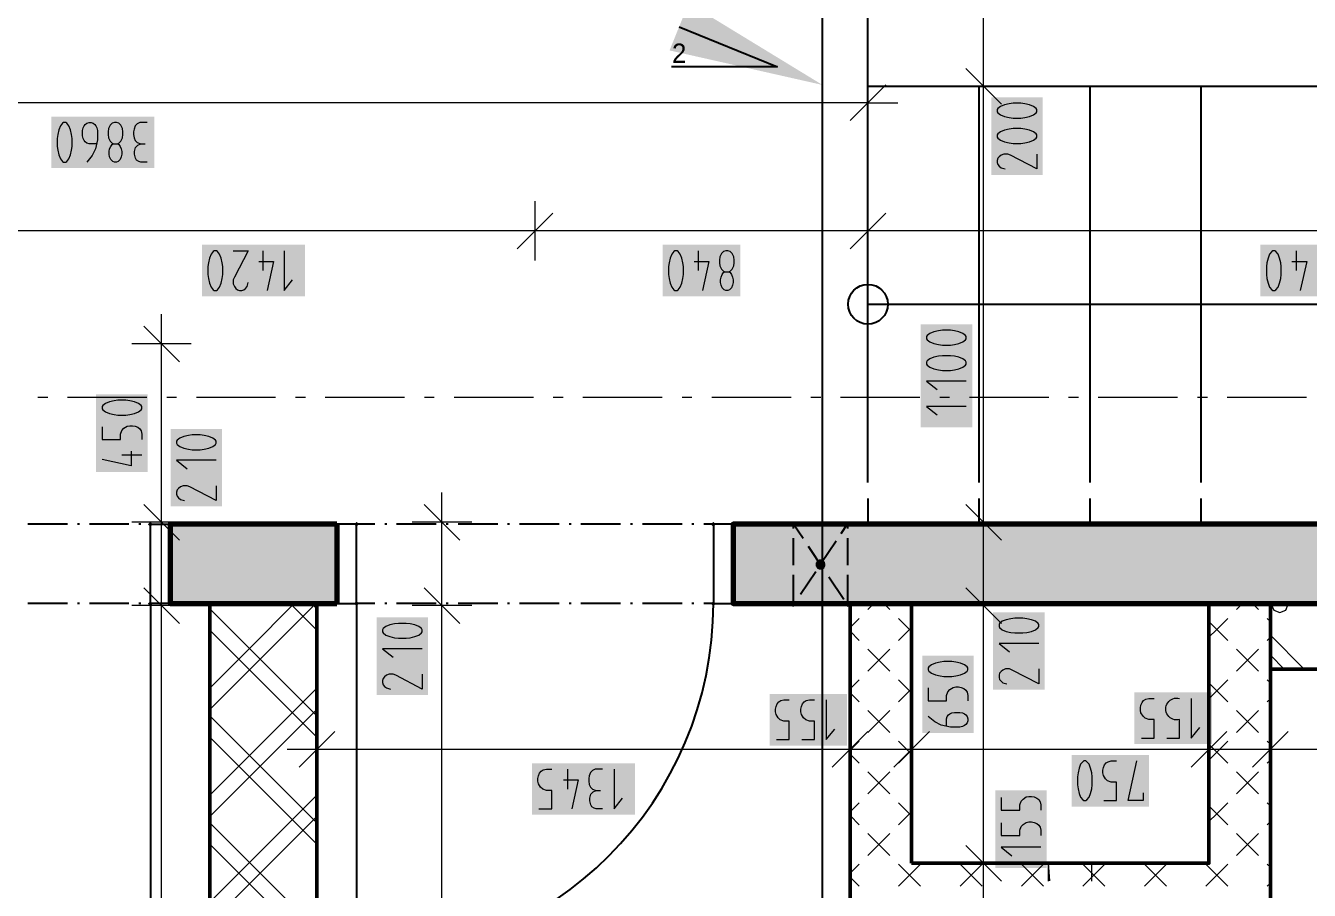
# Model space of a CAD drawing. Header units: millimetres. Extents: x 0 to 594, y 0 to 420.
# Drawn here: x 484.29 to 517.48, y 224.34 to 246.69 of the extents above; entities that cross this region are included whole.
import ezdxf
from ezdxf import colors
from ezdxf.entities.mleader import LeaderData, LeaderLine
from ezdxf.math import Vec2, Vec3

# ---------------------------------------------------------------- set-up
doc = ezdxf.new("R2010")
doc.units = ezdxf.units.MM
doc.header["$LTSCALE"] = 8
for name, color, linetype in [('PDF_Dvere', 7, 'Continuous'), ('PDF_Instalacni prizdivky', 7, 'Continuous'), ('PDF_Koty delkove', 7, 'Continuous'), ('PDF_Osy hlavni', 7, 'Continuous'), ('PDF_Popis Prostupy', 7, 'Continuous'), ('PDF_Preklady', 7, 'Continuous'), ('PDF_Pricky CP', 7, 'Continuous'), ('PDF_Prostupy', 7, 'Continuous'), ('PDF_Schody 2D', 7, 'Continuous'), ('PDF_Steny akusticke', 7, 'Continuous'), ('PDF_Steny obvodove nosne', 7, 'Continuous'), ('RED_2.5mm^2', 1, 'Continuous'), ('SYMS', 7, 'Continuous')]:
    doc.layers.add(name, color=color, linetype=linetype)

msp = doc.modelspace()

# ---------------------------------------------------------------- linework, layer by layer
at = {"layer": 'PDF_Dvere', "lineweight": 25}
for points in [[(485.371, 233.8), (484.346, 233.8)], [(485.679, 233.8), (485.627, 233.8)], [(486.96, 233.8), (485.935, 233.8)], [(487.267, 233.8), (487.216, 233.8)], [(493.315, 233.8), (492.843, 233.8)], [(493.622, 233.8), (493.571, 233.8)], [(494.904, 233.8), (493.879, 233.8)], [(495.211, 233.8), (495.16, 233.8)], [(496.492, 233.8), (495.467, 233.8)], [(496.8, 233.8), (496.748, 233.8)], [(498.081, 233.8), (497.056, 233.8)], [(498.388, 233.8), (498.337, 233.8)], [(499.67, 233.8), (498.645, 233.8)], [(499.977, 233.8), (499.926, 233.8)], [(501.258, 233.8), (500.233, 233.8)], [(501.566, 233.8), (501.515, 233.8)], [(502.068, 233.8), (501.822, 233.8)], [(485.371, 231.75), (484.346, 231.75)], [(485.679, 231.75), (485.627, 231.75)], [(486.96, 231.75), (485.935, 231.75)], [(487.267, 231.75), (487.216, 231.75)], [(493.622, 231.75), (493.571, 231.75)], [(494.904, 231.75), (493.879, 231.75)], [(495.211, 231.75), (495.16, 231.75)], [(496.492, 231.75), (495.467, 231.75)], [(496.8, 231.75), (496.748, 231.75)], [(498.081, 231.75), (497.056, 231.75)], [(498.388, 231.75), (498.337, 231.75)], [(499.67, 231.75), (498.645, 231.75)], [(499.977, 231.75), (499.926, 231.75)], [(501.258, 231.75), (500.233, 231.75)], [(501.566, 231.75), (501.515, 231.75)]]:
    msp.add_lwpolyline(points, dxfattribs=at)
for points in [[(487.512, 233.8), (488.024, 233.8), (488.024, 231.75), (487.512, 231.75)], [(492.843, 233.8), (492.33, 233.8), (492.33, 231.75), (492.843, 231.75)], [(502.58, 233.8), (502.068, 233.8), (502.068, 231.75), (502.58, 231.75)]]:
    msp.add_lwpolyline(points, close=True, dxfattribs=at)
for points in [[(487.512, 231.75), (487.512, 222.526, -0.414213), (478.287, 231.75), (479.016, 231.75)], [(493.315, 231.75), (492.843, 231.75), (492.843, 222.526, 0.414213), (502.068, 231.75), (501.822, 231.75)]]:
    msp.add_lwpolyline(points, format="xyb", dxfattribs=at)
at = {"layer": 'PDF_Dvere', "lineweight": 25, "transparency": 33554559}
for points in [[(487.576, 233.8), (487.512, 233.736), (487.512, 233.865), (487.448, 233.8)], [(492.907, 233.8), (492.843, 233.736), (492.843, 233.865), (492.779, 233.8)], [(502.132, 233.8), (502.068, 233.736), (502.068, 233.865), (502.003, 233.8)], [(487.576, 231.75), (487.512, 231.686), (487.512, 231.815), (487.448, 231.75)], [(492.907, 231.75), (492.843, 231.686), (492.843, 231.815), (492.779, 231.75)], [(502.132, 231.75), (502.068, 231.686), (502.068, 231.815), (502.003, 231.75)]]:
    msp.add_solid(points, dxfattribs=at)
at = {"layer": 'PDF_Instalacni prizdivky', "lineweight": 50}
msp.add_lwpolyline([(527.231, 226.882), (527.231, 231.75), (526.052, 231.75), (516.469, 231.75), (516.469, 230.059), (526.052, 230.059), (526.052, 226.882)], dxfattribs=at)
at = {"layer": 'PDF_Instalacni prizdivky', "lineweight": 9}
for points in [[(516.498, 231.75), (516.493, 231.738), (516.557, 231.582), (516.712, 231.518), (516.867, 231.582), (516.932, 231.738), (516.926, 231.75)], [(517.345, 230.059), (516.469, 230.936)], [(516.822, 230.059), (516.469, 230.413)]]:
    msp.add_lwpolyline(points, dxfattribs=at)
at = {"layer": 'PDF_Koty delkove', "lineweight": 18}
for points in [[(509.056, 152.109), (509.056, 189.462), (509.056, 190.87), (509.056, 194.417), (509.056, 202.662), (509.056, 209.047), (509.056, 210.533), (509.056, 223.448), (509.056, 225.037), (509.056, 231.699), (509.056, 233.852), (509.056, 245.127), (509.056, 247.177)], [(506.065, 245.47), (506.065, 244.701), (506.065, 243.932)], [(509.517, 244.665), (508.595, 245.588)], [(506.526, 245.162), (505.604, 244.24)], [(509.825, 245.127), (509.056, 245.127), (508.287, 245.127)], [(506.065, 244.701), (486.36, 244.701), (466.5, 244.701), (465.014, 244.701), (153.11, 244.701)], [(506.065, 244.701), (506.834, 244.701)], [(485.242, 243.18), (485.269, 243.163), (485.324, 243.163), (485.352, 243.18), (485.406, 243.248), (485.447, 243.351), (485.475, 243.471), (485.489, 243.572), (485.489, 243.777), (485.475, 243.88), (485.447, 244), (485.406, 244.102), (485.352, 244.171), (485.324, 244.188), (485.269, 244.188), (485.242, 244.171), (485.187, 244.102), (485.146, 244), (485.119, 243.88), (485.105, 243.777)], [(486.118, 243.641), (485.926, 243.641), (485.871, 243.658), (485.83, 243.692), (485.803, 243.727), (485.776, 243.777), (485.762, 243.846), (485.762, 243.982), (485.776, 244.051), (485.803, 244.102), (485.83, 244.136), (485.871, 244.171), (485.926, 244.188), (485.981, 244.188), (486.036, 244.171), (486.077, 244.136), (486.104, 244.102), (486.132, 244.051), (486.146, 243.982), (486.146, 243.744), (486.091, 243.505), (486.009, 243.334), (485.871, 243.163)], [(486.419, 243.949), (486.419, 243.88), (486.433, 243.795), (486.473, 243.71), (486.529, 243.658), (486.556, 243.641), (486.666, 243.641), (486.693, 243.658), (486.748, 243.71), (486.789, 243.795), (486.803, 243.88), (486.803, 243.949), (486.789, 244.034), (486.748, 244.12), (486.693, 244.171), (486.638, 244.188), (486.584, 244.188)], [(486.584, 244.188), (486.529, 244.171), (486.473, 244.12), (486.433, 244.034), (486.419, 243.949)], [(487.432, 244.188), (487.241, 244.188), (487.172, 244.154), (487.117, 244.102), (487.09, 244.017), (487.076, 243.949), (487.076, 243.88), (487.09, 243.795), (487.117, 243.727), (487.172, 243.676), (487.268, 243.641)], [(510.021, 244.03), (509.816, 244.03), (509.715, 244.016), (509.595, 243.989), (509.492, 243.948), (509.424, 243.893), (509.407, 243.866), (509.407, 243.811), (509.424, 243.783), (509.492, 243.729), (509.595, 243.688), (509.715, 243.66), (509.816, 243.646), (510.021, 243.646), (510.124, 243.66), (510.244, 243.688), (510.346, 243.729), (510.415, 243.783), (510.432, 243.811), (510.432, 243.866), (510.415, 243.893), (510.346, 243.948), (510.244, 243.989), (510.124, 244.016)], [(510.124, 244.016), (510.021, 244.03)], [(485.105, 243.777), (485.105, 243.572), (485.119, 243.471), (485.146, 243.351), (485.187, 243.248), (485.242, 243.18)], [(486.666, 243.641), (486.693, 243.624), (486.734, 243.572), (486.761, 243.505), (486.775, 243.436), (486.775, 243.367), (486.761, 243.3), (486.734, 243.231), (486.679, 243.18), (486.638, 243.163), (486.584, 243.163), (486.542, 243.18), (486.487, 243.231), (486.46, 243.3), (486.446, 243.367), (486.446, 243.436), (486.46, 243.505), (486.487, 243.572), (486.529, 243.624), (486.556, 243.641)], [(487.432, 243.163), (487.268, 243.163), (487.213, 243.18), (487.158, 243.215), (487.131, 243.266), (487.103, 243.367), (487.103, 243.436), (487.131, 243.539), (487.186, 243.607), (487.268, 243.641), (487.377, 243.641)], [(510.432, 243.373), (510.432, 242.989), (509.749, 243.346), (509.68, 243.373), (509.577, 243.373), (509.51, 243.346), (509.459, 243.305), (509.424, 243.264), (509.407, 243.208), (509.407, 243.154), (509.424, 243.099), (509.459, 243.058), (509.51, 243.017), (509.611, 242.989)], [(497.455, 242.154), (497.455, 241.385), (497.455, 240.617)], [(506.065, 242.154), (506.065, 241.385), (506.065, 240.617)], [(497.916, 241.847), (496.994, 240.924)], [(506.526, 241.847), (505.604, 240.924)], [(540.607, 241.385), (529.025, 241.385), (506.065, 241.385), (497.455, 241.385), (487.816, 241.385), (487.799, 241.385), (482.899, 241.385), (476.75, 241.385), (466.5, 241.385), (465.014, 241.385), (430.523, 241.385), (424.476, 241.385), (412.176, 241.385), (400.747, 241.385)], [(489.383, 240.462), (489.369, 240.564), (489.341, 240.684), (489.3, 240.787), (489.246, 240.856), (489.218, 240.873), (489.164, 240.873), (489.136, 240.856), (489.082, 240.787), (489.041, 240.684), (489.014, 240.564), (489, 240.462)], [(489.657, 240.873), (490.04, 240.873), (489.684, 240.189), (489.657, 240.121), (489.657, 240.018), (489.684, 239.95), (489.725, 239.899), (489.766, 239.864), (489.821, 239.848), (489.875, 239.848), (489.93, 239.864), (489.971, 239.899), (490.012, 239.95), (490.04, 240.052)], [(490.423, 240.873), (490.423, 240.36)], [(490.971, 240.873), (490.971, 239.848), (491.189, 240.121)], [(501.047, 239.864), (501.075, 239.848), (501.13, 239.848), (501.157, 239.864), (501.212, 239.933), (501.253, 240.036), (501.281, 240.155), (501.295, 240.257), (501.295, 240.462), (501.281, 240.564), (501.253, 240.684), (501.212, 240.787), (501.157, 240.856), (501.13, 240.873), (501.075, 240.873), (501.047, 240.856), (500.993, 240.787), (500.952, 240.684), (500.925, 240.564), (500.911, 240.462)], [(501.677, 240.873), (501.677, 240.36)], [(516.367, 240.462), (516.367, 240.257), (516.381, 240.155), (516.408, 240.036), (516.45, 239.933), (516.504, 239.864), (516.532, 239.848), (516.586, 239.848), (516.614, 239.864), (516.668, 239.933), (516.709, 240.036), (516.737, 240.155), (516.751, 240.257), (516.751, 240.462), (516.737, 240.564), (516.709, 240.684), (516.668, 240.787), (516.614, 240.856), (516.586, 240.873), (516.532, 240.873), (516.504, 240.856), (516.45, 240.787)], [(516.45, 240.787), (516.408, 240.684), (516.381, 240.564), (516.367, 240.462)], [(517.134, 240.873), (517.134, 240.36)], [(489, 240.462), (489, 240.257), (489.014, 240.155), (489.041, 240.036), (489.082, 239.933), (489.136, 239.864), (489.164, 239.848), (489.218, 239.848), (489.246, 239.864), (489.3, 239.933), (489.341, 240.036), (489.369, 240.155), (489.383, 240.257), (489.383, 240.462)], [(490.314, 240.599), (490.697, 240.599), (490.532, 239.848)], [(500.911, 240.462), (500.911, 240.257), (500.925, 240.155), (500.952, 240.036), (500.993, 239.933), (501.047, 239.864)], [(501.568, 240.599), (501.952, 240.599), (501.787, 239.848)], [(502.472, 240.326), (502.499, 240.308), (502.54, 240.257), (502.567, 240.189), (502.581, 240.121), (502.581, 240.052), (502.567, 239.984), (502.54, 239.916), (502.485, 239.864), (502.444, 239.848), (502.389, 239.848), (502.348, 239.864), (502.293, 239.916), (502.266, 239.984), (502.252, 240.052), (502.252, 240.121), (502.266, 240.189), (502.293, 240.257), (502.334, 240.308), (502.361, 240.326)], [(517.024, 240.599), (517.408, 240.599), (517.243, 239.848)], [(487.803, 238.464), (487.803, 239.233)], [(488.264, 238.003), (487.341, 238.925)], [(508.196, 238.817), (507.991, 238.817), (507.89, 238.803), (507.77, 238.776), (507.667, 238.735), (507.599, 238.681), (507.582, 238.653), (507.582, 238.599), (507.599, 238.571), (507.667, 238.517), (507.77, 238.476)], [(507.77, 238.476), (507.89, 238.448), (507.991, 238.434), (508.196, 238.434), (508.299, 238.448), (508.419, 238.476), (508.521, 238.517), (508.59, 238.571), (508.607, 238.599), (508.607, 238.653), (508.59, 238.681), (508.521, 238.735), (508.419, 238.776), (508.299, 238.803), (508.196, 238.817)], [(488.571, 238.464), (487.803, 238.464), (487.034, 238.464)], [(487.803, 152.109), (487.803, 179.576), (487.803, 186.336), (487.803, 193.928), (487.803, 207.766), (487.803, 209.252), (487.803, 231.699), (487.803, 233.852), (487.803, 238.464)], [(508.607, 237.503), (507.582, 237.503), (507.855, 237.285)], [(508.607, 236.846), (507.582, 236.846), (507.855, 236.628)], [(486.265, 236.323), (486.265, 235.994), (486.743, 235.994), (486.743, 236.131), (486.778, 236.227), (486.829, 236.282), (486.914, 236.336)], [(486.914, 236.336), (486.982, 236.35), (487.05, 236.35), (487.119, 236.336), (487.187, 236.309), (487.238, 236.268), (487.273, 236.213), (487.29, 236.131), (487.29, 235.994)], [(487.016, 235.693), (487.016, 235.309), (486.265, 235.474)], [(487.29, 235.584), (486.778, 235.584)], [(489.213, 235.455), (488.188, 235.455), (488.461, 235.237)], [(489.213, 234.798), (489.213, 234.415), (488.53, 234.771), (488.461, 234.798), (488.358, 234.798), (488.291, 234.771), (488.24, 234.73), (488.205, 234.689), (488.188, 234.634), (488.188, 234.58), (488.205, 234.525), (488.24, 234.484), (488.291, 234.443), (488.392, 234.415)], [(488.264, 233.39), (487.341, 234.313)], [(495.514, 233.39), (494.591, 234.313)], [(495.052, 233.852), (495.052, 234.62)], [(509.517, 233.39), (508.595, 234.313)], [(488.571, 233.852), (487.803, 233.852), (487.034, 233.852)], [(495.821, 233.852), (495.052, 233.852), (494.284, 233.852)], [(495.052, 152.109), (495.052, 207.766), (495.052, 210.533), (495.052, 231.699), (495.052, 233.852)], [(509.825, 233.852), (509.056, 233.852), (508.287, 233.852)], [(488.264, 231.238), (487.341, 232.16)], [(495.514, 231.238), (494.591, 232.16)], [(509.517, 231.238), (508.595, 232.16)], [(488.571, 231.699), (487.803, 231.699), (487.034, 231.699)], [(495.821, 231.699), (495.052, 231.699), (494.284, 231.699)], [(509.825, 231.699), (509.056, 231.699), (508.287, 231.699)], [(510.068, 231.374), (509.863, 231.374), (509.761, 231.36), (509.642, 231.333), (509.539, 231.292), (509.47, 231.238), (509.454, 231.21), (509.454, 231.156), (509.47, 231.128), (509.539, 231.073), (509.642, 231.032), (509.761, 231.004), (509.863, 230.991)], [(509.863, 230.991), (510.068, 230.991), (510.17, 231.004), (510.29, 231.032), (510.393, 231.073), (510.462, 231.128), (510.479, 231.156), (510.479, 231.21), (510.462, 231.238), (510.393, 231.292), (510.29, 231.333), (510.17, 231.36), (510.068, 231.374)], [(510.479, 230.717), (509.454, 230.717), (509.727, 230.499)], [(494.54, 230.581), (493.515, 230.581), (493.788, 230.363)], [(508.029, 230.253), (507.928, 230.239), (507.808, 230.211), (507.705, 230.17), (507.637, 230.116), (507.62, 230.088), (507.62, 230.034), (507.637, 230.006), (507.705, 229.952), (507.808, 229.911), (507.928, 229.883), (508.029, 229.869), (508.234, 229.869), (508.337, 229.883), (508.457, 229.911), (508.559, 229.952), (508.628, 230.006), (508.645, 230.034), (508.645, 230.088), (508.628, 230.116), (508.559, 230.17), (508.457, 230.211), (508.337, 230.239), (508.234, 230.253)], [(508.234, 230.253), (508.029, 230.253)], [(510.479, 230.06), (510.479, 229.676), (509.795, 230.033), (509.727, 230.06), (509.624, 230.06), (509.556, 230.033), (509.505, 229.992), (509.47, 229.951), (509.454, 229.896), (509.454, 229.841), (509.47, 229.786), (509.505, 229.745), (509.556, 229.704), (509.658, 229.676)], [(494.54, 229.924), (494.54, 229.541), (493.856, 229.897), (493.788, 229.924), (493.685, 229.924), (493.617, 229.897), (493.566, 229.856), (493.531, 229.815), (493.515, 229.76), (493.515, 229.706)], [(493.515, 229.706), (493.531, 229.651), (493.566, 229.61), (493.617, 229.569), (493.719, 229.541)], [(507.62, 229.568), (507.62, 229.24), (508.098, 229.24), (508.098, 229.377), (508.133, 229.472), (508.184, 229.527), (508.269, 229.582), (508.337, 229.596), (508.406, 229.596), (508.474, 229.582), (508.542, 229.554), (508.593, 229.513), (508.628, 229.459), (508.645, 229.377), (508.645, 229.24)], [(503.702, 228.234), (504.03, 228.234), (504.03, 228.712), (503.893, 228.712), (503.798, 228.747), (503.743, 228.798), (503.688, 228.883), (503.674, 228.951), (503.674, 229.019), (503.688, 229.088), (503.716, 229.156), (503.757, 229.207), (503.811, 229.242), (503.893, 229.259), (504.03, 229.259)], [(504.359, 228.234), (504.687, 228.234), (504.687, 228.712), (504.55, 228.712), (504.455, 228.747), (504.4, 228.798), (504.345, 228.883), (504.331, 228.951), (504.331, 229.019), (504.345, 229.088), (504.373, 229.156), (504.414, 229.207), (504.468, 229.242), (504.55, 229.259), (504.687, 229.259)], [(504.989, 229.259), (504.989, 228.234), (505.207, 228.507)], [(513.137, 228.274), (513.465, 228.274), (513.465, 228.752), (513.328, 228.752), (513.233, 228.786), (513.178, 228.838), (513.124, 228.923), (513.11, 228.99), (513.11, 229.059), (513.124, 229.128), (513.151, 229.195), (513.192, 229.247), (513.246, 229.282), (513.328, 229.299), (513.465, 229.299)], [(514.424, 229.299), (514.424, 228.274), (514.642, 228.547)], [(491.818, 228.75), (491.818, 227.981), (491.818, 227.212)], [(505.604, 228.75), (505.604, 227.981), (505.604, 227.212)], [(507.192, 228.75), (507.192, 227.981), (507.192, 227.212)], [(508.098, 228.583), (508.098, 228.774), (508.115, 228.829), (508.149, 228.87), (508.184, 228.897), (508.234, 228.925), (508.303, 228.938), (508.439, 228.938), (508.508, 228.925), (508.559, 228.897), (508.593, 228.87), (508.628, 228.829), (508.645, 228.774), (508.645, 228.72), (508.628, 228.665), (508.593, 228.624), (508.559, 228.597), (508.508, 228.569), (508.439, 228.555), (508.201, 228.555), (507.962, 228.61), (507.791, 228.692), (507.62, 228.829)], [(514.88, 228.75), (514.88, 227.981), (514.88, 227.212)], [(516.469, 228.75), (516.469, 227.981), (516.469, 227.212)], [(492.279, 228.442), (491.356, 227.52)], [(506.065, 228.442), (505.142, 227.52)], [(507.654, 228.442), (506.731, 227.52)], [(515.341, 228.442), (514.419, 227.52)], [(516.93, 228.442), (516.007, 227.52)], [(491.818, 227.981), (491.049, 227.981)], [(527.231, 227.981), (526.227, 227.981), (526.052, 227.981), (523.715, 227.981), (516.469, 227.981), (514.88, 227.981), (507.192, 227.981), (505.604, 227.981), (491.818, 227.981)], [(511.7, 226.656), (511.728, 226.672), (511.782, 226.741), (511.823, 226.843), (511.851, 226.963), (511.865, 227.065), (511.865, 227.27), (511.851, 227.372), (511.823, 227.492), (511.782, 227.595), (511.728, 227.663), (511.7, 227.681), (511.646, 227.681), (511.618, 227.663), (511.564, 227.595), (511.523, 227.492), (511.496, 227.372), (511.482, 227.27)], [(512.166, 226.656), (512.494, 226.656), (512.494, 227.133), (512.357, 227.133), (512.262, 227.168), (512.207, 227.22), (512.153, 227.305), (512.139, 227.372), (512.139, 227.441), (512.153, 227.51), (512.18, 227.577), (512.221, 227.629), (512.275, 227.663), (512.357, 227.681), (512.494, 227.681)], [(513.179, 226.86), (513.179, 226.656), (512.796, 226.656), (513.014, 227.681)], [(497.56, 226.444), (497.889, 226.444), (497.889, 226.921), (497.752, 226.921), (497.656, 226.956), (497.601, 227.007), (497.547, 227.092), (497.533, 227.16), (497.533, 227.229), (497.547, 227.297), (497.574, 227.365), (497.615, 227.416), (497.67, 227.451), (497.752, 227.469), (497.889, 227.469)], [(498.299, 227.469), (498.299, 226.956)], [(499.203, 227.469), (499.012, 227.469), (498.943, 227.434), (498.888, 227.382), (498.861, 227.297), (498.847, 227.229), (498.847, 227.16), (498.861, 227.075), (498.888, 227.007), (498.943, 226.956), (499.039, 226.921)], [(499.504, 227.469), (499.504, 226.444), (499.723, 226.716)], [(498.19, 227.195), (498.574, 227.195), (498.409, 226.444)], [(511.482, 227.27), (511.482, 227.065), (511.496, 226.963), (511.523, 226.843), (511.564, 226.741), (511.618, 226.672), (511.646, 226.656), (511.7, 226.656)], [(499.039, 226.444), (498.984, 226.46), (498.929, 226.495), (498.902, 226.546), (498.874, 226.648), (498.874, 226.716), (498.902, 226.819), (498.957, 226.887), (499.039, 226.921), (499.148, 226.921)], [(509.51, 226.409), (509.988, 226.409), (509.988, 226.546), (510.023, 226.641), (510.074, 226.696), (510.159, 226.751), (510.227, 226.764), (510.296, 226.764), (510.364, 226.751), (510.432, 226.723), (510.483, 226.682), (510.518, 226.628), (510.535, 226.546), (510.535, 226.409)], [(509.51, 226.737), (509.51, 226.409)], [(499.203, 226.444), (499.039, 226.444)], [(509.51, 226.08), (509.51, 225.752), (509.988, 225.752), (509.988, 225.889), (510.023, 225.984), (510.074, 226.039), (510.159, 226.093), (510.227, 226.107), (510.296, 226.107), (510.364, 226.093), (510.432, 226.066), (510.483, 226.025), (510.518, 225.971), (510.535, 225.889), (510.535, 225.752)], [(509.517, 224.576), (508.595, 225.498)], [(510.535, 225.45), (509.51, 225.45), (509.783, 225.232)], [(509.825, 225.037), (509.056, 225.037), (508.287, 225.037)]]:
    msp.add_lwpolyline(points, dxfattribs=at)
for points in [[(510.021, 244.687), (509.816, 244.687), (509.715, 244.673), (509.595, 244.646), (509.492, 244.605), (509.424, 244.551), (509.407, 244.523), (509.407, 244.468), (509.424, 244.44), (509.492, 244.386), (509.595, 244.345), (509.715, 244.317), (509.816, 244.303), (510.021, 244.303), (510.124, 244.317), (510.244, 244.345), (510.346, 244.386), (510.415, 244.44), (510.432, 244.468), (510.432, 244.523), (510.415, 244.551), (510.346, 244.605), (510.244, 244.646), (510.124, 244.673)], [(502.225, 240.633), (502.225, 240.564), (502.239, 240.479), (502.279, 240.394), (502.334, 240.343), (502.361, 240.326), (502.472, 240.326), (502.499, 240.343), (502.554, 240.394), (502.595, 240.479), (502.609, 240.564), (502.609, 240.633), (502.595, 240.718), (502.554, 240.804), (502.499, 240.856), (502.444, 240.873), (502.389, 240.873), (502.334, 240.856), (502.279, 240.804), (502.239, 240.718)], [(508.196, 238.16), (507.991, 238.16), (507.89, 238.146), (507.77, 238.119), (507.667, 238.078), (507.599, 238.024), (507.582, 237.996), (507.582, 237.942), (507.599, 237.914), (507.667, 237.86), (507.77, 237.819), (507.89, 237.791), (507.991, 237.777), (508.196, 237.777), (508.299, 237.791), (508.419, 237.819), (508.521, 237.86), (508.59, 237.914), (508.607, 237.942), (508.607, 237.996), (508.59, 238.024), (508.521, 238.078), (508.419, 238.119), (508.299, 238.146)], [(486.879, 237.007), (486.674, 237.007), (486.573, 236.993), (486.453, 236.966), (486.35, 236.925), (486.282, 236.871), (486.265, 236.843), (486.265, 236.788), (486.282, 236.76), (486.35, 236.706), (486.453, 236.665), (486.573, 236.637), (486.674, 236.623), (486.879, 236.623), (486.982, 236.637), (487.102, 236.665), (487.204, 236.706), (487.273, 236.76), (487.29, 236.788), (487.29, 236.843), (487.273, 236.871), (487.204, 236.925), (487.102, 236.966), (486.982, 236.993)], [(488.802, 236.113), (488.597, 236.113), (488.496, 236.099), (488.376, 236.071), (488.273, 236.03), (488.205, 235.976), (488.188, 235.948), (488.188, 235.894), (488.205, 235.866), (488.273, 235.812), (488.376, 235.771), (488.496, 235.743), (488.597, 235.729), (488.802, 235.729), (488.905, 235.743), (489.025, 235.771), (489.127, 235.812), (489.196, 235.866), (489.213, 235.894), (489.213, 235.948), (489.196, 235.976), (489.127, 236.03), (489.025, 236.071), (488.905, 236.099)], [(494.129, 231.238), (493.924, 231.238), (493.822, 231.224), (493.702, 231.197), (493.6, 231.156), (493.531, 231.102), (493.515, 231.074), (493.515, 231.02), (493.531, 230.992), (493.6, 230.938), (493.702, 230.897), (493.822, 230.869), (493.924, 230.855), (494.129, 230.855), (494.231, 230.869), (494.351, 230.897), (494.454, 230.938), (494.522, 230.992), (494.54, 231.02), (494.54, 231.074), (494.522, 231.102), (494.454, 231.156), (494.351, 231.197), (494.231, 231.224)]]:
    msp.add_lwpolyline(points, close=True, dxfattribs=at)
msp.add_lwpolyline([(513.794, 228.274), (514.122, 228.274), (514.122, 228.752, -1.306867), (514.122, 229.299)], format="xyb", dxfattribs=at)
at = {"layer": 'PDF_Koty delkove', "color": 7, "lineweight": 18, "true_color": 0xffffff, "transparency": 33554559}
for points in [[(510.586, 242.835), (510.586, 244.84), (509.254, 242.835), (509.254, 244.84)], [(487.614, 244.342), (484.952, 244.342), (487.614, 243.01), (484.952, 243.01)], [(491.508, 241.027), (488.846, 241.027), (491.508, 239.694), (488.846, 239.694)], [(502.762, 241.027), (500.758, 241.027), (502.762, 239.694), (500.758, 239.694)], [(518.876, 241.027), (516.214, 241.027), (518.876, 239.694), (516.214, 239.694)], [(508.761, 236.309), (508.761, 238.971), (507.428, 236.309), (507.428, 238.971)], [(487.444, 235.155), (487.444, 237.16), (486.111, 235.155), (486.111, 237.16)], [(489.367, 234.261), (489.367, 236.266), (488.035, 234.261), (488.035, 236.266)], [(494.694, 229.387), (494.694, 231.392), (493.361, 229.387), (493.361, 231.392)], [(510.633, 229.523), (510.633, 231.528), (509.3, 229.523), (509.3, 231.528)], [(508.799, 228.401), (508.799, 230.406), (507.467, 228.401), (507.467, 230.406)], [(505.526, 229.413), (503.521, 229.413), (505.526, 228.08), (503.521, 228.08)], [(514.961, 229.453), (512.956, 229.453), (514.961, 228.12), (512.956, 228.12)], [(513.333, 227.835), (511.328, 227.835), (513.333, 226.502), (511.328, 226.502)], [(500.042, 227.622), (497.38, 227.622), (500.042, 226.29), (497.38, 226.29)], [(510.689, 224.913), (510.689, 226.918), (509.357, 224.913), (509.357, 226.918)]]:
    msp.add_solid(points, dxfattribs=at)
at = {"layer": 'PDF_Osy hlavni', "lineweight": 18}
for points in [[(484.859, 237.08), (484.602, 237.08)], [(487.421, 237.08), (485.371, 237.08)], [(488.19, 237.08), (487.934, 237.08)], [(490.752, 237.08), (488.702, 237.08)], [(491.521, 237.08), (491.265, 237.08)], [(494.084, 237.08), (492.034, 237.08)], [(494.852, 237.08), (494.596, 237.08)], [(497.415, 237.08), (495.365, 237.08)], [(498.183, 237.08), (497.927, 237.08)], [(500.746, 237.08), (498.696, 237.08)], [(501.515, 237.08), (501.258, 237.08)], [(504.077, 237.08), (502.027, 237.08)], [(504.846, 237.08), (504.59, 237.08)], [(507.408, 237.08), (505.358, 237.08)], [(508.177, 237.08), (507.921, 237.08)], [(510.74, 237.08), (508.69, 237.08)], [(511.508, 237.08), (511.252, 237.08)], [(514.071, 237.08), (512.021, 237.08)], [(514.84, 237.08), (514.583, 237.08)], [(517.402, 237.08), (515.352, 237.08)]]:
    msp.add_lwpolyline(points, dxfattribs=at)
at = {"layer": 'PDF_Popis Prostupy', "lineweight": 25}
msp.add_lwpolyline([(504.897, 232.672), (504.911, 232.683), (504.922, 232.696), (504.931, 232.711), (504.938, 232.727), (504.942, 232.743), (504.943, 232.76), (504.941, 232.778), (504.937, 232.794), (504.93, 232.81), (504.92, 232.824), (504.908, 232.837), (504.895, 232.847), (504.88, 232.855), (504.863, 232.861), (504.847, 232.864), (504.829, 232.864), (504.812, 232.861), (504.796, 232.856), (504.781, 232.848), (504.767, 232.837), (504.755, 232.825), (504.746, 232.811), (504.739, 232.795), (504.734, 232.779), (504.732, 232.761), (504.733, 232.744), (504.737, 232.728), (504.743, 232.712), (504.752, 232.697), (504.764, 232.684), (504.777, 232.673), (504.792, 232.664), (504.808, 232.658), (504.824, 232.655), (504.842, 232.654), (504.859, 232.656), (504.875, 232.661), (504.891, 232.668)], close=True, dxfattribs=at)
for points in [[(504.751, 232.699), (504.751, 232.699)], [(504.778, 232.846), (504.778, 232.846)], [(504.897, 232.672), (504.897, 232.672)], [(504.924, 232.819), (504.924, 232.819)]]:
    msp.add_lwpolyline(points, dxfattribs=at)
at = {"layer": 'PDF_Popis Prostupy', "lineweight": 25, "transparency": 33554559}
for points in [[(504.829, 232.863), (504.743, 232.804), (504.733, 232.751)], [(504.829, 232.863), (504.733, 232.751), (504.882, 232.854)], [(504.882, 232.854), (504.733, 232.751), (504.751, 232.699)], [(504.743, 232.804), (504.829, 232.863), (504.778, 232.846)], [(504.882, 232.854), (504.751, 232.699), (504.924, 232.819)], [(504.924, 232.819), (504.751, 232.699), (504.793, 232.664)], [(504.924, 232.819), (504.793, 232.664), (504.942, 232.767)], [(504.942, 232.767), (504.793, 232.664), (504.846, 232.655)], [(504.942, 232.767), (504.846, 232.655), (504.932, 232.714)], [(504.932, 232.714), (504.846, 232.655), (504.897, 232.672)]]:
    msp.add_solid(points, dxfattribs=at)
at = {"layer": 'PDF_Preklady', "lineweight": 18}
for points in [[(511.508, 225.037), (510.729, 225.037)], [(510.729, 224.573), (510.729, 225.037)], [(510.768, 224.586), (510.729, 225.037)], [(511.856, 224.573), (511.856, 225.037)]]:
    msp.add_lwpolyline(points, dxfattribs=at)
at = {"layer": 'PDF_Preklady', "lineweight": 18, "transparency": 33554559}
for points in [[(510.775, 225.037), (510.729, 224.991), (510.729, 225.083), (510.683, 225.037)], [(510.729, 224.991), (510.683, 225.037), (510.775, 225.037), (510.729, 225.083)], [(510.733, 224.991), (510.683, 225.033), (510.775, 225.041), (510.725, 225.083)], [(511.856, 224.991), (511.81, 225.037), (511.902, 225.037), (511.856, 225.083)], [(511.902, 225.037), (511.856, 224.991), (511.856, 225.083), (511.81, 225.037)]]:
    msp.add_solid(points, dxfattribs=at)
at = {"layer": 'PDF_Pricky CP', "lineweight": 50}
for points in [[(507.192, 225.037), (507.192, 231.75), (505.604, 231.75), (505.604, 231.699), (505.604, 223.448), (507.192, 223.448)], [(507.192, 223.448), (510.729, 223.448), (511.856, 223.448), (516.469, 223.448), (516.469, 225.037), (516.469, 230.059), (516.469, 231.75), (514.88, 231.75), (514.88, 225.037), (511.856, 225.037), (510.729, 225.037), (507.192, 225.037)]]:
    msp.add_lwpolyline(points, dxfattribs=at)
at = {"layer": 'PDF_Pricky CP', "lineweight": 9}
for points in [[(506.219, 231.75), (506.062, 231.594)], [(506.631, 231.594), (506.475, 231.75)], [(515.751, 231.75), (515.595, 231.594)], [(516.164, 231.594), (516.007, 231.75)], [(505.604, 231.135), (505.837, 231.369)], [(507.192, 231.033), (507.141, 231.084), (506.857, 231.369)], [(514.88, 230.879), (515.085, 231.084), (515.369, 231.369)], [(516.469, 231.289), (516.389, 231.369)], [(505.837, 230.8), (505.604, 231.033)], [(506.857, 230.8), (507.141, 231.084), (507.192, 231.135)], [(515.369, 230.8), (515.085, 231.084), (514.88, 231.289)], [(516.469, 230.879), (516.389, 230.8)], [(506.631, 230.005), (506.062, 230.574)], [(506.631, 230.574), (506.062, 230.005)], [(516.164, 230.005), (515.595, 230.574)], [(516.164, 230.574), (515.595, 230.005)], [(505.604, 229.547), (505.837, 229.78)], [(507.192, 229.444), (507.141, 229.495), (506.857, 229.78)], [(514.88, 229.29), (515.085, 229.495), (515.369, 229.78)], [(515.369, 229.211), (515.085, 229.495), (514.88, 229.7)], [(516.469, 229.7), (516.389, 229.78)], [(505.837, 229.211), (505.604, 229.444)], [(506.857, 229.211), (507.141, 229.495), (507.192, 229.547)], [(516.469, 229.29), (516.389, 229.211)], [(506.631, 228.417), (506.062, 228.985)], [(506.631, 228.985), (506.062, 228.417)], [(516.164, 228.417), (515.595, 228.985)], [(516.164, 228.985), (515.595, 228.417)], [(505.604, 227.958), (505.837, 228.191)], [(507.192, 227.855), (507.141, 227.907), (506.857, 228.191)], [(514.88, 227.702), (515.085, 227.907), (515.369, 228.191)], [(515.369, 227.622), (515.085, 227.907), (514.88, 228.112)], [(516.469, 228.112), (516.389, 228.191)], [(505.837, 227.622), (505.604, 227.855)], [(506.857, 227.622), (507.141, 227.907), (507.192, 227.958)], [(516.469, 227.702), (516.389, 227.622)], [(506.631, 226.828), (506.062, 227.397)], [(506.631, 227.397), (506.062, 226.828)], [(516.164, 226.828), (515.595, 227.397)], [(516.164, 227.397), (515.595, 226.828)], [(505.604, 226.369), (505.837, 226.602)], [(507.192, 226.267), (507.141, 226.318), (506.857, 226.602)], [(506.857, 226.034), (507.141, 226.318), (507.192, 226.369)], [(514.88, 226.113), (515.085, 226.318), (515.369, 226.602)], [(515.369, 226.034), (515.085, 226.318), (514.88, 226.523)], [(516.469, 226.523), (516.389, 226.602)], [(505.837, 226.034), (505.604, 226.267)], [(516.469, 226.113), (516.389, 226.034)], [(506.631, 225.239), (506.062, 225.808)], [(506.631, 225.808), (506.062, 225.239)], [(516.164, 225.239), (515.595, 225.808)], [(516.164, 225.808), (515.595, 225.239)], [(505.604, 224.781), (505.837, 225.014)], [(507.192, 224.678), (507.141, 224.729), (506.857, 225.014)], [(507.192, 224.781), (507.426, 225.014)], [(509.014, 224.445), (508.73, 224.729), (508.446, 225.014)], [(508.446, 224.445), (508.73, 224.729), (509.014, 225.014)], [(510.603, 224.445), (510.319, 224.729), (510.034, 225.014)], [(510.034, 224.445), (510.319, 224.729), (510.603, 225.014)], [(512.192, 224.445), (511.907, 224.729), (511.623, 225.014)], [(511.623, 224.445), (511.907, 224.729), (512.192, 225.014)], [(513.781, 224.445), (513.496, 224.729), (513.212, 225.014)], [(513.212, 224.445), (513.496, 224.729), (513.781, 225.014)], [(515.369, 224.445), (515.085, 224.729), (514.801, 225.014)], [(514.801, 224.445), (515.085, 224.729), (515.369, 225.014)], [(516.469, 224.934), (516.389, 225.014)], [(506.857, 224.445), (507.141, 224.729), (507.192, 224.781)], [(505.837, 224.445), (505.604, 224.678)], [(507.426, 224.445), (507.192, 224.678)], [(516.469, 224.524), (516.389, 224.445)]]:
    msp.add_lwpolyline(points, dxfattribs=at)
at = {"layer": 'PDF_Prostupy', "lineweight": 25}
for points in [[(504.135, 233.812), (504.135, 233.689)], [(504.373, 233.812), (504.135, 233.812)], [(504.391, 233.429), (504.135, 233.812)], [(505.321, 233.812), (504.619, 233.812)], [(505.376, 233.566), (505.539, 233.812), (505.539, 233.689)], [(504.135, 233.444), (504.135, 232.742)], [(505.239, 233.362), (504.85, 232.778)], [(505.539, 233.444), (505.539, 232.742)], [(504.916, 232.641), (504.527, 233.225)], [(504.135, 232.496), (504.135, 231.794)], [(504.714, 232.573), (504.324, 231.989)], [(505.442, 231.852), (505.052, 232.436)], [(505.539, 232.496), (505.539, 231.794)], [(504.188, 231.785), (504.135, 231.706)], [(504.373, 231.706), (504.135, 231.706)], [(505.321, 231.706), (504.619, 231.706)]]:
    msp.add_lwpolyline(points, dxfattribs=at)
at = {"layer": 'PDF_Prostupy', "lineweight": 25, "transparency": 33554559}
for points in [[(504.135, 233.856), (504.179, 233.812), (504.092, 233.812), (504.135, 233.768)], [(504.179, 233.812), (504.135, 233.768), (504.135, 233.856), (504.092, 233.812)], [(504.16, 233.775), (504.099, 233.788), (504.172, 233.836), (504.111, 233.848)], [(505.583, 233.812), (505.539, 233.768), (505.539, 233.856), (505.496, 233.812)], [(505.539, 233.856), (505.583, 233.812), (505.496, 233.812), (505.539, 233.768)], [(505.564, 233.848), (505.576, 233.788), (505.503, 233.836), (505.515, 233.775)], [(504.135, 231.75), (504.179, 231.706), (504.092, 231.706), (504.135, 231.662)], [(504.179, 231.706), (504.135, 231.662), (504.135, 231.75), (504.092, 231.706)], [(504.16, 231.743), (504.172, 231.682), (504.099, 231.73), (504.111, 231.67)], [(505.539, 231.75), (505.583, 231.706), (505.496, 231.706), (505.539, 231.662)], [(505.583, 231.706), (505.539, 231.662), (505.539, 231.75), (505.496, 231.706)], [(505.564, 231.67), (505.503, 231.682), (505.576, 231.73), (505.515, 231.743)]]:
    msp.add_solid(points, dxfattribs=at)
at = {"layer": 'PDF_Schody 2D', "lineweight": 25}
for points in [[(506.065, 234.877), (506.065, 247.177), (516.263, 247.177)], [(506.065, 245.127), (529.025, 245.127)], [(508.935, 245.127), (508.935, 234.877)], [(511.805, 245.127), (511.805, 234.877)], [(514.675, 245.127), (514.675, 234.877)], [(506.065, 239.489), (529.025, 239.489), (528, 240.514)], [(506.065, 234.467), (506.065, 233.852)], [(508.935, 234.467), (508.935, 233.852)], [(511.805, 234.467), (511.805, 233.852)], [(514.675, 234.467), (514.675, 233.852)], [(506.065, 233.852), (529.025, 233.852)]]:
    msp.add_lwpolyline(points, dxfattribs=at)
msp.add_circle((506.065, 239.489), 0.513, dxfattribs=at)
at = {"layer": 'PDF_Steny akusticke', "lineweight": 50}
msp.add_lwpolyline([(491.818, 210.533), (491.818, 231.699), (491.818, 231.75), (489.05, 231.75), (489.05, 231.699), (489.05, 209.252), (489.05, 207.766), (489.05, 207.766), (491.818, 207.766), (491.818, 207.766)], dxfattribs=at)
at = {"layer": 'PDF_Steny akusticke', "lineweight": 9}
for points in [[(490.075, 230.592), (491.233, 231.75)], [(490.075, 230.039), (490.352, 230.315), (491.787, 231.75)], [(491.818, 231.064), (491.131, 231.75)], [(491.818, 231.617), (491.684, 231.75)], [(491.818, 228.85), (490.352, 230.315), (490.075, 230.592), (489.05, 231.617)], [(489.05, 229.014), (490.075, 230.039), (489.798, 230.315), (489.05, 231.064)], [(489.05, 229.567), (489.798, 230.315), (490.075, 230.592)], [(491.818, 228.296), (490.075, 230.039)], [(489.798, 227.548), (490.075, 227.825), (491.818, 229.567)], [(490.352, 227.548), (491.818, 229.014)], [(491.818, 226.082), (490.352, 227.548), (490.075, 227.825), (489.05, 228.85)], [(489.798, 227.548), (489.05, 228.296)], [(489.05, 226.246), (490.075, 227.271), (489.798, 227.548), (489.05, 226.8)], [(490.075, 227.271), (490.352, 227.548)], [(491.818, 225.529), (490.075, 227.271)], [(489.798, 224.781), (490.075, 225.057), (491.818, 226.8)], [(491.818, 223.315), (490.352, 224.781), (490.075, 225.057), (489.05, 226.082)], [(490.352, 224.781), (491.818, 226.246)], [(489.798, 224.781), (489.05, 225.529)], [(489.05, 223.479), (490.075, 224.504), (489.798, 224.781), (489.05, 224.032)], [(490.075, 224.504), (490.352, 224.781)], [(491.818, 222.761), (490.075, 224.504)]]:
    msp.add_lwpolyline(points, dxfattribs=at)
at = {"layer": 'PDF_Steny obvodove nosne', "lineweight": 70}
for points in [[(492.33, 233.8), (488.024, 233.8), (488.024, 231.75), (489.05, 231.75), (491.818, 231.75), (492.33, 231.75)], [(492.33, 233.8), (492.33, 231.75)], [(529.281, 228.932), (529.281, 231.75), (529.281, 232.16), (529.281, 233.8), (529.281, 233.8), (502.58, 233.8), (502.58, 231.75), (505.604, 231.75), (507.192, 231.75), (514.88, 231.75), (516.469, 231.75), (526.052, 231.75), (527.231, 231.75), (527.231, 226.882), (529.281, 226.882)]]:
    msp.add_lwpolyline(points, dxfattribs=at)
at = {"layer": 'PDF_Steny obvodove nosne', "color": 9, "lineweight": 9, "true_color": 0xc0c0c0, "transparency": 33554559}
for points in [[(488.024, 231.75), (492.33, 231.75), (488.024, 233.8), (492.33, 233.8)], [(529.281, 233.8), (502.58, 233.8), (529.281, 231.75), (502.58, 231.75)]]:
    msp.add_solid(points, dxfattribs=at)
at = {"layer": 'RED_2.5mm^2'}
msp.add_line((504.89, 222.997), (504.89, 247.603), dxfattribs=at)

# ---------------------------------------------------------------- leaders
at = {"layer": 'SYMS'}
ml = msp.add_multileader_mtext('Standard', dxfattribs=at)
ml.set_content('2', color=256)
ml.set_leader_properties()
ml.build(insert=Vec2(0, 0))
ml.multileader.update_dxf_attribs({"text_right_attachment_type": 6, "dogleg_length": 0.36})
ctx = ml.context
ctx.base_point, ctx.char_height, ctx.plane_origin = Vec3(499.037, 245.98), 0.5, Vec3(504.89, 245.16)
ctx.right_attachment, ctx.text_align_type = 6, 2
notes = []
notes.append((ctx, [(0, (1, 1, 0), (503.73, 245.63), (-1, 0), 0.36, [(0, [(504.89, 245.16)], 0, [])])]))
ctx.mtext.insert, ctx.mtext.alignment, ctx.mtext.flow_direction = Vec3(501.37, 246.23), 3, 5
for ctx, leaders in notes:
    for number, flags, end, landing, length, lines in leaders:
        leader = LeaderData()
        leader.index, (leader.has_last_leader_line, leader.has_dogleg_vector, leader.attachment_direction) = number, flags
        leader.last_leader_point, leader.dogleg_vector, leader.dogleg_length = Vec3(end), Vec3(landing), length
        for number, points, colour, breaks in lines:
            line = LeaderLine()
            line.index, line.vertices, line.color, line.breaks = number, Vec3.list(points), colors.encode_raw_color(colour), breaks
            leader.lines.append(line)
        ctx.leaders.append(leader)

doc.saveas('drawing.dxf')
